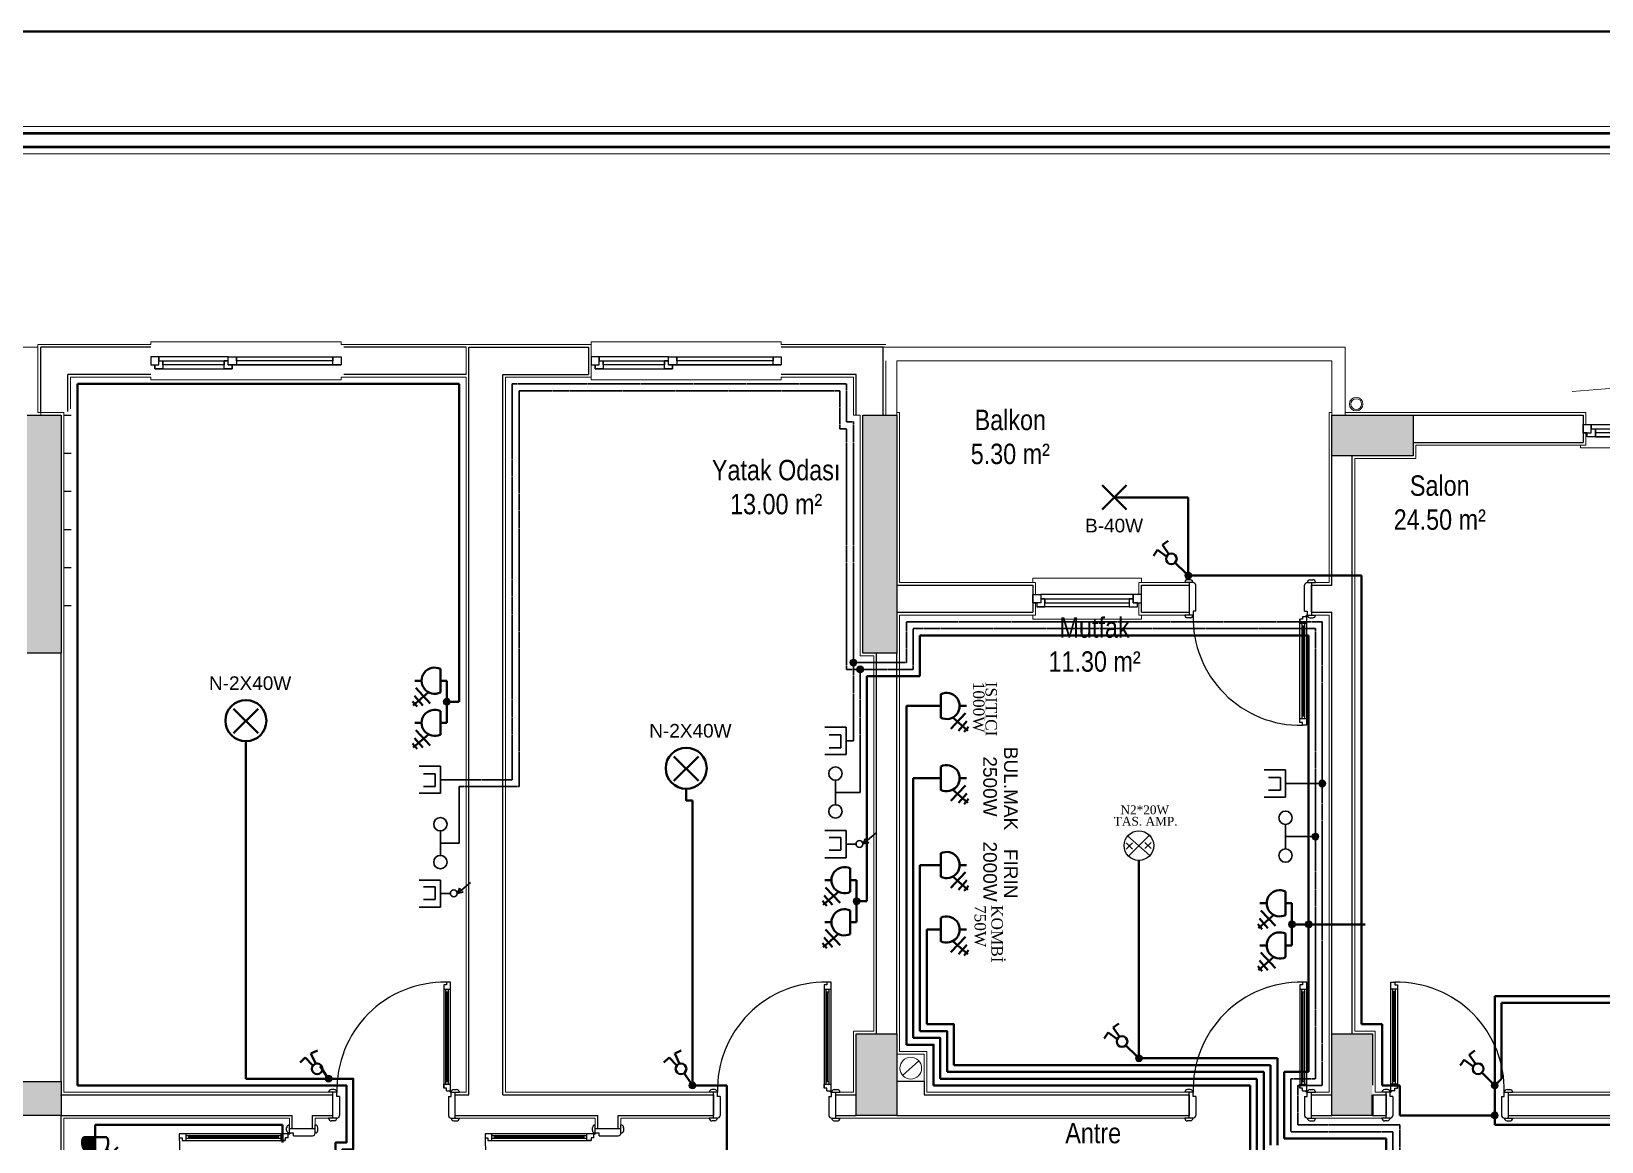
# Model space of a CAD drawing. Header units: metres. Extents: x 134072 to 172200, y 35728 to 38066.
# Drawn here: x 146317 to 147473, y 37250 to 38066 of the extents above; entities that cross this region are included whole.
import ezdxf
from ezdxf.enums import TextEntityAlignment as Align

# ---------------------------------------------------------------- set-up
doc = ezdxf.new("R2010")
doc.units = ezdxf.units.M
doc.linetypes.add('DASHED', pattern=[0.75, 0.5, -0.25])
for name, color, linetype in [('ANA', 10, 'Continuous'), ('den', 156, 'Continuous'), ('duvaR', 52, 'Continuous'), ('kapı', 129, 'Continuous'), ('Kolon', 175, 'Continuous'), ('pencere', 28, 'Continuous'), ('YAZI', 1, 'Continuous'), ('yazı', 7, 'Continuous')]:
    doc.layers.add(name, color=color, linetype=linetype)
for name, color, linetype, lineweight in [('baca', 161, 'Continuous', 20), ('Cizgi 20', 175, 'Continuous', 20), ('ELEKTRİK', 102, 'Continuous', 40), ('m_kuvvetliakım', 1, 'Continuous', 40), ('m_zayıfakım', 2, 'DASHED', 30), ('SEMBOL', 140, 'Continuous', 20), ('sıva', 145, 'Continuous', 5), ('Tarama 13', 221, 'Continuous', 13), ('Yagmur olugu', 201, 'Continuous', 15)]:
    doc.layers.add(name, color=color, linetype=linetype, lineweight=lineweight)
doc.styles.add('omr', font='ARIALN.TTF', dxfattribs={"height": 20})
doc.styles.add('ROMANTUR', font='arial.ttf', dxfattribs={"width": 0.7})
doc.styles.add('YAZI', font='times.ttf', dxfattribs={"height": 10.5})

# ---------------------------------------------------------------- blocks, each defined once
blk = doc.blocks.new('kapi')
at = {"layer": 'kapı'}
for p, q in [((42748.9, 28325.5), (42748.9, 28327.5)), ((42750.9, 28323.5), (42750.9, 28329.6)), ((42774.9, 28326.5), (42750.9, 28326.5)), ((42753.9, 28323.5), (42750.9, 28323.5)), ((42753.9, 28321.5), (42753.9, 28323.5)), ((42753.9, 28321.5), (42772.9, 28321.5)), ((42774.9, 28323.6), (42774.9, 28329.6)), ((42776.9, 28325.5), (42776.9, 28327.5)), ((42669.9, 28240), (42669.9, 28243)), ((42669.9, 28243), (42671.9, 28243)), ((42749.9, 28240), (42669.9, 28240)), ((42671.9, 28245), (42674.9, 28245)), ((42671.9, 28243), (42671.9, 28245)), ((42671.9, 28245), (42747.9, 28245)), ((42674.9, 28245), (42674.9, 28240)), ((42744.9, 28243.5), (42674.9, 28243.5)), ((42744.9, 28241.5), (42674.9, 28241.5)), ((42676.9, 28243.5), (42676.9, 28241.5)), ((42743, 28242.5), (42676.9, 28242.5)), ((42743, 28243.5), (42743, 28241.5)), ((42744.9, 28245), (42744.9, 28240)), ((42747.9, 28245), (42744.9, 28245)), ((42747.9, 28243), (42747.9, 28245)), ((42749.9, 28243), (42747.9, 28243)), ((42749.9, 28243), (42749.9, 28240)), ((42753.9, 28239.5), (42750.9, 28239.5)), ((42750.9, 28239.5), (42750.9, 28233.4)), ((42753.9, 28241.5), (42772.9, 28241.5)), ((42753.9, 28241.5), (42753.9, 28239.5)), ((42774.9, 28239.4), (42774.9, 28233.4)), ((42748.9, 28237.5), (42748.9, 28235.5)), ((42774.9, 28236.5), (42750.9, 28236.5)), ((42776.9, 28237.5), (42776.9, 28235.5))]:
    blk.add_line(p, q, dxfattribs=at)
blk.add_circle((42750.4, 28240), 0.5, dxfattribs=at)
for centre, radius, start, end in [((42748.9, 28244.5), 79, 88.5661, 181.1371), ((42751.1, 28327.5), 2.16, 94.4027, 179.1752), ((42750.9, 28325.5), 2, 180, 269.8869), ((42772.7, 28323.7), 2.19, 274.9061, 358.5815), ((42774.8, 28327.5), 2.16, 0.8274, 85.5947), ((42774.9, 28325.6), 2.01, 270.2023, 356.1969), ((42750.9, 28237.5), 2, 90.1131, 180), ((42772.7, 28239.3), 2.19, 1.4185, 85.0939), ((42774.9, 28237.4), 2.01, 3.8031, 89.7977), ((42751.1, 28235.5), 2.16, 180.8248, 265.5973), ((42774.8, 28235.5), 2.16, 274.4053, 359.1726)]:
    blk.add_arc(centre, radius, start, end, dxfattribs=at)
blk = doc.blocks.new('m-priz')
at = {"layer": 'm_kuvvetliakım'}
for p, q in [((0, 13.9), (0, 18.8)), ((16.7, 7.4), (5.3, 18.1)), ((8.5, 8.7), (18.2, 19.9)), ((18.2, 13), (11.2, 19.1)), ((19, 17.1), (15.3, 20.4)), ((8.7, 0), (-8.7, 0))]:
    blk.add_line(p, q, dxfattribs=at)
blk.add_arc((0, 4.2), 9.63, 333.9421, 206.0579, dxfattribs=at)
blk = doc.blocks.new('m-komutatör')
at = {"layer": 'm_kuvvetliakım', "color": 6}
for p, q in [((-24.8, 4), (-23.5, 12.1)), ((-12, 2), (-24.8, 4)), ((-12, -1.9), (-24.9, -4.1)), ((-24.9, -4.1), (-23.6, -12.2))]:
    blk.add_line(p, q, dxfattribs=at)
blk.add_circle((-6.2, 0), 6.17, dxfattribs=at)
blk = doc.blocks.new('m-anten')
at = {"layer": 'm_zayıfakım', "color": 30, "linetype": 'Continuous', "ltscale": 100}
for p, q in [((10, 0), (-10, 0)), ((-10, 0), (-10, -15.6)), ((10, -15.6), (10, 0)), ((-5, -3.7), (-5, -12.4)), ((4.4, -3.7), (-5, -3.7)), ((4.4, -12.4), (4.4, -3.7))]:
    blk.add_line(p, q, dxfattribs=at)
blk = doc.blocks.new('m-telefon')
at = {"layer": 'm_zayıfakım', "color": 2, "linetype": 'Continuous', "ltscale": 100}
blk.add_line((-9, 0), (9, 0), dxfattribs=at)
for centre in [(-13.9, 0), (13.9, 0)]:
    blk.add_circle(centre, 4.9, dxfattribs=at)
blk = doc.blocks.new('m-avize')
at = {"layer": 'm_kuvvetliakım', "color": 1}
for p, q in [((9, -9), (-9, 9)), ((-9, -9), (9, 9))]:
    blk.add_line(p, q, dxfattribs=at)
blk.add_circle((0, 0.3), 15.1, dxfattribs=at)
blk = doc.blocks.new('m-tv')
at = {"layer": 'm_zayıfakım', "color": 30, "linetype": 'Continuous', "ltscale": 100}
for p, q in [((-0.2, 12.7), (-8.3, 22.3)), ((-1, 16.7), (-4.1, 14.2)), ((-0.2, 12.7), (-4.1, 14.2)), ((-0.2, 12.7), (-1, 16.7)), ((10, 0), (-10, 0)), ((-10, 0), (-10, -15.6)), ((0, 0), (0, 7.4)), ((10, 0), (10, -15.6)), ((10, -15.6), (10, 0)), ((-5, -3.7), (-5, -12.4)), ((4.4, -3.7), (-5, -3.7)), ((4.4, -12.4), (4.4, -3.7))]:
    blk.add_line(p, q, dxfattribs=at)
blk.add_circle((-0.2, 9.9), 2.55, dxfattribs=at)
blk = doc.blocks.new('m-J1')
at = {"layer": 'm_kuvvetliakım'}
for p, q in [((-9, -9), (9, 9)), ((-9, 9), (9, -9))]:
    blk.add_line(p, q, dxfattribs=at)
blk = doc.blocks.new('m-epriz')
at = {"layer": 'm_kuvvetliakım'}
blk.add_hatch(color=256, dxfattribs=at).paths.add_polyline_path([(0, 13.9), (0, 0), (8.7, 0, 0.554639)])
for p, q in [((-19.7, 18), (-16.2, 21)), ((-8.5, 8.7), (-18.2, 19.9)), ((-18.2, 13), (-11.2, 19.1)), ((-16.7, 7.4), (-5.3, 18.1)), ((0, 13.9), (0, 18.8)), ((0, 0), (0, 13.9)), ((8.7, 0), (-8.7, 0))]:
    blk.add_line(p, q, dxfattribs=at)
blk.add_arc((0, 4.2), 9.63, 333.9421, 206.0579, dxfattribs=at)

msp = doc.modelspace()

# ---------------------------------------------------------------- hatches: boundary and pattern name
at = {"layer": 'SEMBOL'}
for points in [[(147170.9, 37666.1, -1), (147165.8, 37666.1, -1)], [(146924.6, 37602.1, -1), (146919.4, 37602.1, -1)], [(146929.6, 37597.1, -1), (146924.4, 37597.1, -1)], [(146625.3, 37573.3, -1), (146620.2, 37573.3, -1)], [(147269.6, 37513.2, -1), (147264.4, 37513.2, -1)], [(147264.6, 37474.1, -1), (147259.4, 37474.1, -1)], [(146927, 37426.6, -1), (146921.9, 37426.6, -1)], [(147247.2, 37409.6, -1), (147242.1, 37409.6, -1)], [(147259.7, 37409.6, -1), (147254.6, 37409.6, -1)], [(147134.6, 37311.1, -1), (147129.5, 37311.1, -1)], [(146533.4, 37296.7, -1), (146538.4, 37295.7, -1)], [(146801.1, 37291.5, -1), (146806.1, 37290.6, -1)], [(147396.6, 37291.1, -1), (147391.4, 37291.1, -1)], [(147396.6, 37269.1, -1), (147391.4, 37269.1, -1)]]:
    msp.add_hatch(color=1, dxfattribs=at).paths.add_polyline_path(points)
at = {"layer": 'Tarama 13'}
h = msp.add_hatch(dxfattribs=at)
h.set_pattern_fill('ANSI33,_O', color=256, scale=2)
h.set_pattern_definition([(45, (120195.359, 22063.553), (-8.980256, 8.980256), []), (45, (120204.339, 22063.553), (-8.980256, 8.980256), [6.35, -3.175])])
h.paths.add_polyline_path([(145539, 37659.1), (145509, 37659.1), (145509, 37599.1), (145539, 37599.1)])
h.paths.add_polyline_path([(145994, 37659.1), (145964, 37659.1), (145964, 37599.1), (145994, 37599.1)])
h.paths.add_polyline_path([(146339, 37784.1), (146314, 37784.1), (146314, 37609.1), (146339, 37609.1)])
h.paths.add_polyline_path([(146954, 37784.1), (146929, 37784.1), (146929, 37609.1), (146954, 37609.1)])
h.paths.add_polyline_path([(146954, 37329.1), (146924, 37329.1), (146924, 37269.1), (146954, 37269.1)])
h.paths.add_polyline_path([(146954, 37084.1), (146929, 37084.1), (146929, 37009.1), (146954, 37009.1)])
h.paths.add_polyline_path([(146339, 37084.1), (146314, 37084.1), (146314, 37009.1), (146339, 37009.1)])
h.paths.add_polyline_path([(146339, 37294.1), (146109, 37294.1), (146109, 37269.1), (146339, 37269.1)])
h.paths.add_polyline_path([(145994, 37084.1), (145819, 37084.1), (145819, 37059.1), (145994, 37059.1)])
h.paths.add_polyline_path([(145539, 37119.1), (145509, 37119.1), (145509, 37059.1), (145539, 37059.1)])
h.paths.add_polyline_path([(146339, 36859.1), (146314, 36859.1), (146314, 36784.1), (146339, 36784.1)])
h.paths.add_polyline_path([(146339, 36599.1), (146309, 36599.1), (146309, 36539.1), (146339, 36539.1)])
h.paths.add_polyline_path([(146339, 36259.1), (146314, 36259.1), (146314, 36084.1), (146339, 36084.1)])
h.paths.add_polyline_path([(145869, 36214.1), (145809, 36214.1), (145809, 36184.1), (145869, 36184.1)])
h.paths.add_polyline_path([(145539, 36244.1), (145509, 36244.1), (145509, 36184.1), (145539, 36184.1)])
h.paths.add_polyline_path([(145539, 36634.1), (145509, 36634.1), (145509, 36574.1), (145539, 36574.1)])
h.paths.add_polyline_path([(145869, 36599.1), (145809, 36599.1), (145809, 36569.1), (145869, 36569.1)])
h.paths.add_polyline_path([(146954, 36599.1), (146924, 36599.1), (146924, 36539.1), (146954, 36539.1)])
h.paths.add_polyline_path([(146954, 36259.1), (146929, 36259.1), (146929, 36084.1), (146954, 36084.1)])
h.paths.add_polyline_path([(147334, 36114.1), (147274, 36114.1), (147274, 36084.1), (147334, 36084.1)])
h.paths.add_polyline_path([(147304, 36599.1), (147274, 36599.1), (147274, 36539.1), (147304, 36539.1)])
h.paths.add_polyline_path([(147434, 36809.1), (147259, 36809.1), (147259, 36784.1), (147434, 36784.1)])
h.paths.add_polyline_path([(146954, 36859.1), (146929, 36859.1), (146929, 36784.1), (146954, 36784.1)])
h.paths.add_polyline_path([(147824, 36114.1), (147764, 36114.1), (147764, 36084.1), (147824, 36084.1)])
h.paths.add_polyline_path([(147924, 36599.1), (147799, 36599.1), (147799, 36574.1), (147924, 36574.1)])
h.paths.add_polyline_path([(147924, 36964.1), (147894, 36964.1), (147894, 36904.1), (147924, 36904.1)])
h.paths.add_polyline_path([(147924, 37294.1), (147799, 37294.1), (147799, 37269.1), (147924, 37269.1)])
h.paths.add_polyline_path([(147304, 37329.1), (147274, 37329.1), (147274, 37269.1), (147304, 37269.1)])
h.paths.add_polyline_path([(147434, 37084.1), (147259, 37084.1), (147259, 37059.1), (147434, 37059.1)])
h.paths.add_polyline_path([(147824, 37784.1), (147764, 37784.1), (147764, 37754.1), (147824, 37754.1)])
h.paths.add_polyline_path([(147334, 37784.1), (147274, 37784.1), (147274, 37754.1), (147334, 37754.1)])

# ---------------------------------------------------------------- linework, layer by layer
at = {"lineweight": 20}
for p, q in [((137518.3, 37996.4, 127785.9), (153740.3, 37996.4, 127785.9)), ((145352.6, 37976.4, 127785.9), (148124.4, 37976.4, 127785.9))]:
    msp.add_line(p, q, dxfattribs=at)
at = {"lineweight": 50}
for p, q in [((137523.3, 37991.4, 127785.9), (153732.7, 37991.4, 127785.9)), ((145347.6, 37981.4, 127785.9), (148130.2, 37981.4, 127785.9))]:
    msp.add_line(p, q, dxfattribs=at)
at = {"layer": 'ANA'}
for p, q in [((147136.5, 37469.9), (147141.1, 37465.3)), ((147141.1, 37469.9), (147136.5, 37465.3)), ((147127.4, 37469.6), (147122.8, 37465)), ((147122.8, 37469.6), (147127.4, 37465))]:
    msp.add_line(p, q, dxfattribs=at)
msp.add_circle((147132.1, 37467.5), 10.9, dxfattribs=at)
at = {"layer": 'baca', "linetype": 'ByBlock'}
for p, q in [((146954, 37314.1), (146974, 37314.1)), ((146974, 37314.1), (146974, 37294.1))]:
    msp.add_line(p, q, dxfattribs=at)
at = {"layer": 'baca'}
msp.add_line((146970.1, 37309.2), (146958.2, 37298.4), dxfattribs=at)
msp.add_circle((146964.2, 37303.8), 8, dxfattribs=at)
at = {"layer": 'Cizgi 20'}
for points in [[(145509, 37659.1), (145509, 37784.1), (145984, 37784.1), (145984, 37834.1), (146322, 37834.1)], [(146324, 37834.1), (146324, 37784.1)], [(146944, 37784.1), (146944, 37834.1), (147284, 37834.1), (147284, 37784.1)], [(146954, 37784.1), (146954, 37824.1), (147274, 37824.1), (147274, 37784.1)]]:
    msp.add_lwpolyline(points, dxfattribs=at)
at = {"layer": 'den'}
for p, q in [((146341, 37784.1), (146346.5, 37784.1)), ((146341, 37756.1), (146346.5, 37756.1)), ((146341, 37728.1), (146346.5, 37728.1)), ((146341, 37700.1), (146346.5, 37700.1)), ((146341, 37672.1), (146346.5, 37672.1)), ((146341, 37644.1), (146346.5, 37644.1))]:
    msp.add_line(p, q, dxfattribs=at)
at = {"layer": 'den', "lineweight": 5}
for points in [[(146405, 37836.1), (146405, 37838.1), (146545, 37838.1), (146545, 37836.1)], [(146729, 37836.1), (146729, 37838.1), (146869, 37838.1), (146869, 37836.1)], [(146405, 37812.1), (146405, 37810.1), (146545, 37810.1), (146545, 37812.1)], [(146729, 37812.1), (146729, 37810.1), (146869, 37810.1), (146869, 37812.1)], [(147641, 37762.1), (147641, 37760.1), (147457, 37760.1), (147457, 37762.1)], [(147054, 37661.1), (147054, 37664.1), (147134, 37664.1), (147134, 37661.1)], [(147134, 37637.1), (147134, 37634.1), (147054, 37634.1), (147054, 37637.1)]]:
    msp.add_lwpolyline(points, dxfattribs=at)
msp.add_arc((147549, 36727.3), 1078.7, 84.7877, 95.2123, dxfattribs=at)
at = {"layer": 'duvaR'}
for p, q in [((146324, 37786.7), (146324, 37834.1)), ((146405, 37834.1), (146324, 37834.1)), ((146637, 37834.1), (146547, 37834.1)), ((146639, 37834.1), (146727, 37834.1)), ((146639, 37509.1), (146639, 37834.1)), ((146727, 37834.1), (146727, 37814.1)), ((146944, 37834.1), (146869, 37834.1)), ((146944, 37784.1), (146944, 37834.1)), ((146344, 37786.7), (146344, 37814.1)), ((146637, 37814.1), (146547, 37814.1)), ((146664, 37284.1), (146664, 37814.1)), ((146664, 37814.1), (146727, 37814.1)), ((146924, 37814.1), (146869, 37814.1)), ((146924, 37784.1), (146924, 37814.1)), ((147334, 37784.1), (147459, 37784.1)), ((147459, 37784.1), (147459, 37764.1)), ((147334, 37764.1), (147459, 37764.1)), ((147274, 37659.1), (147274, 37754.1)), ((147289, 37329.1), (147289, 37754.1)), ((146954, 37659.1), (147054, 37659.1)), ((147054, 37659.1), (147054, 37639.1)), ((147134, 37659.1), (147169, 37659.1)), ((147134, 37639.1), (147134, 37659.1)), ((147169, 37659.1), (147169, 37639.1)), ((147259, 37659.1), (147274, 37659.1)), ((147259, 37639.1), (147259, 37659.1)), ((146954, 37639.1), (147054, 37639.1)), ((147134, 37639.1), (147169, 37639.1)), ((147259, 37639.1), (147274, 37639.1)), ((147274, 37329.1), (147274, 37639.1)), ((146339, 37509.1), (146339, 37609.1)), ((146939, 37329.1), (146939, 37609.1)), ((146954, 37329.1), (146954, 37609.1)), ((146339, 37294.1), (146339, 37509.1)), ((146639, 37284.1), (146639, 37509.1)), ((146974, 37294.1), (146954, 37294.1)), ((146974, 37294.1), (146974, 37284.1)), ((146338.6, 37284.1), (146339, 37284.1)), ((146339, 37284.1), (146499, 37284.1)), ((146499, 37284.1), (146538.6, 37284.1)), ((146629, 37284.1), (146639, 37284.1)), ((146664, 37284.1), (146749, 37284.1)), ((146749, 37284.1), (146819, 37284.1)), ((146819, 37284.1), (146819, 37269.1)), ((146909, 37284.1), (146924, 37284.1)), ((146909, 37269.1), (146909, 37284.1)), ((146974, 37284.1), (147169, 37284.1)), ((147169, 37284.1), (147169, 37269.1)), ((147259, 37284.1), (147274, 37284.1)), ((147259, 37269.1), (147259, 37284.1)), ((147304, 37284.1), (147314, 37284.1)), ((147314, 37284.1), (147314, 37269.1)), ((147404, 37284.1), (147544, 37284.1)), ((147404, 37269.1), (147404, 37284.1)), ((146338.6, 37269.1), (146339, 37269.1)), ((146339, 37084.1), (146339, 37269.1)), ((146339, 37269.1), (146509, 37269.1)), ((146509, 37259.1), (146509, 37269.1)), ((146524, 37269.1), (146539, 37269.1)), ((146524, 37259.1), (146524, 37269.1)), ((146524, 37269.1), (146539, 37269.1)), ((146629, 37269.1), (146639, 37269.1)), ((146639, 37269.1), (146734, 37269.1)), ((146734, 37259.1), (146734, 37269.1)), ((146749, 37259.1), (146749, 37269.1)), ((146749, 37269.1), (146819, 37269.1)), ((146909, 37269.1), (146924, 37269.1)), ((146954, 37269.1), (147169, 37269.1)), ((147259, 37269.1), (147274, 37269.1)), ((147304, 37269.1), (147314, 37269.1)), ((147404, 37269.1), (147544, 37269.1)), ((146524, 37259.1), (146509, 37259.1)), ((146749, 37259.1), (146734, 37259.1))]:
    msp.add_line(p, q, dxfattribs=at)
for points in [[(146405, 37814.1), (146344, 37814.1)], [(146499, 37284.1), (146539, 37284.1)]]:
    msp.add_lwpolyline(points, dxfattribs=at)
at = {"layer": 'ELEKTRİK'}
msp.add_line((135359.3, 38066.3, 127785.9), (172199.8, 38066.3, 127785.9), dxfattribs=at)
at = {"layer": 'kapı'}
for p, q in [((146625.6, 37367), (146622.6, 37367)), ((146622.6, 37367), (146622.6, 37365)), ((146625.6, 37287.1), (146625.6, 37367)), ((146905.6, 37367), (146902.6, 37367)), ((146902.6, 37367), (146902.6, 37365)), ((146905.6, 37287.1), (146905.6, 37367)), ((147255.6, 37367), (147252.6, 37367)), ((147252.6, 37367), (147252.6, 37365)), ((147255.6, 37287.1), (147255.6, 37367)), ((147317.4, 37367), (147320.4, 37367)), ((147317.4, 37287.1), (147317.4, 37367)), ((147320.4, 37367), (147320.4, 37365)), ((146620.6, 37365), (146620.6, 37362)), ((146622.6, 37365), (146620.6, 37365)), ((146620.6, 37365), (146620.6, 37289.1)), ((146620.6, 37362), (146625.6, 37362)), ((146622.1, 37292.1), (146622.1, 37362)), ((146622.1, 37360), (146624.1, 37360)), ((146623.1, 37294), (146623.1, 37360)), ((146624.1, 37292.1), (146624.1, 37362)), ((146900.6, 37365), (146900.6, 37362)), ((146902.6, 37365), (146900.6, 37365)), ((146900.6, 37365), (146900.6, 37289.1)), ((146900.6, 37362), (146905.6, 37362)), ((146902.1, 37292.1), (146902.1, 37362)), ((146902.1, 37360), (146904.1, 37360)), ((146903.1, 37294), (146903.1, 37360)), ((146904.1, 37292.1), (146904.1, 37362)), ((147250.6, 37365), (147250.6, 37362)), ((147252.6, 37365), (147250.6, 37365)), ((147250.6, 37365), (147250.6, 37289.1)), ((147250.6, 37362), (147255.6, 37362)), ((147252.1, 37292.1), (147252.1, 37362)), ((147252.1, 37360), (147254.1, 37360)), ((147253.1, 37294), (147253.1, 37360)), ((147254.1, 37292.1), (147254.1, 37362)), ((147322.4, 37362), (147317.4, 37362)), ((147318.9, 37292.1), (147318.9, 37362)), ((147320.9, 37360), (147318.9, 37360)), ((147319.9, 37294), (147319.9, 37360)), ((147320.4, 37365), (147322.4, 37365)), ((147320.9, 37292.1), (147320.9, 37362)), ((147322.4, 37365), (147322.4, 37362)), ((147322.4, 37365), (147322.4, 37289.1)), ((146542, 37286.1), (146535.9, 37286.1)), ((146540, 37288.1), (146538, 37288.1)), ((146539, 37267.1), (146539, 37286.1)), ((146542, 37283.1), (146542, 37286.1)), ((146620.6, 37292.1), (146625.6, 37292.1)), ((146620.6, 37289.1), (146620.6, 37292.1)), ((146622.6, 37289.1), (146620.6, 37289.1)), ((146622.1, 37294), (146624.1, 37294)), ((146622.6, 37287.1), (146622.6, 37289.1)), ((146622.6, 37287.1), (146625.6, 37287.1)), ((146626, 37283.1), (146626, 37286.1)), ((146626, 37286.1), (146632.1, 37286.1)), ((146628, 37288.1), (146630, 37288.1)), ((146629, 37267.1), (146629, 37286.1)), ((146822, 37286.1), (146815.9, 37286.1)), ((146820, 37288.1), (146818, 37288.1)), ((146819, 37267.1), (146819, 37286.1)), ((146822, 37283.1), (146822, 37286.1)), ((146900.6, 37292.1), (146905.6, 37292.1)), ((146900.6, 37289.1), (146900.6, 37292.1)), ((146902.6, 37289.1), (146900.6, 37289.1)), ((146902.1, 37294), (146904.1, 37294)), ((146902.6, 37287.1), (146902.6, 37289.1)), ((146902.6, 37287.1), (146905.6, 37287.1)), ((146906, 37283.1), (146906, 37286.1)), ((146906, 37286.1), (146912.1, 37286.1)), ((146908, 37288.1), (146910, 37288.1)), ((146909, 37267.1), (146909, 37286.1)), ((147172, 37286.1), (147165.9, 37286.1)), ((147170, 37288.1), (147168, 37288.1)), ((147169, 37267.1), (147169, 37286.1)), ((147172, 37283.1), (147172, 37286.1)), ((147250.6, 37292.1), (147255.6, 37292.1)), ((147250.6, 37289.1), (147250.6, 37292.1)), ((147252.6, 37289.1), (147250.6, 37289.1)), ((147252.1, 37294), (147254.1, 37294)), ((147252.6, 37287.1), (147252.6, 37289.1)), ((147252.6, 37287.1), (147255.6, 37287.1)), ((147256, 37283.1), (147256, 37286.1)), ((147256, 37286.1), (147262.1, 37286.1)), ((147258, 37288.1), (147260, 37288.1)), ((147259, 37267.1), (147259, 37286.1)), ((147317, 37286.1), (147310.9, 37286.1)), ((147315, 37288.1), (147313, 37288.1)), ((147314, 37267.1), (147314, 37286.1)), ((147317, 37283.1), (147317, 37286.1)), ((147322.4, 37292.1), (147317.4, 37292.1)), ((147320.4, 37287.1), (147317.4, 37287.1)), ((147320.9, 37294), (147318.9, 37294)), ((147320.4, 37289.1), (147322.4, 37289.1)), ((147320.4, 37287.1), (147320.4, 37289.1)), ((147322.4, 37289.1), (147322.4, 37292.1)), ((147401, 37283.1), (147401, 37286.1)), ((147401, 37286.1), (147407.1, 37286.1)), ((147403, 37288.1), (147405, 37288.1)), ((147404, 37267.1), (147404, 37286.1)), ((146544, 37283.1), (146542, 37283.1)), ((146544, 37283.1), (146544, 37269.1)), ((146624, 37283.1), (146624, 37269.1)), ((146624, 37283.1), (146626, 37283.1)), ((146824, 37283.1), (146822, 37283.1)), ((146824, 37283.1), (146824, 37269.1)), ((146904, 37283.1), (146904, 37269.1)), ((146904, 37283.1), (146906, 37283.1)), ((147174, 37283.1), (147172, 37283.1)), ((147174, 37283.1), (147174, 37269.1)), ((147254, 37283.1), (147254, 37269.1)), ((147254, 37283.1), (147256, 37283.1)), ((147319, 37283.1), (147317, 37283.1)), ((147319, 37283.1), (147319, 37269.1)), ((147399, 37283.1), (147399, 37269.1)), ((147399, 37283.1), (147401, 37283.1)), ((146507, 37256.1), (146507, 37262.2)), ((146526, 37256.2), (146526, 37262.2)), ((146541.9, 37267.1), (146535.9, 37267.1)), ((146540, 37265.1), (146538, 37265.1)), ((146626.1, 37267.1), (146632.1, 37267.1)), ((146628, 37265.1), (146630, 37265.1)), ((146732, 37256.1), (146732, 37262.2)), ((146751, 37256.2), (146751, 37262.2)), ((146821.9, 37267.1), (146815.9, 37267.1)), ((146820, 37265.1), (146818, 37265.1)), ((146906.1, 37267.1), (146912.1, 37267.1)), ((146908, 37265.1), (146910, 37265.1)), ((147171.9, 37267.1), (147165.9, 37267.1)), ((147170, 37265.1), (147168, 37265.1)), ((147256.1, 37267.1), (147262.1, 37267.1)), ((147258, 37265.1), (147260, 37265.1)), ((147316.9, 37267.1), (147310.9, 37267.1)), ((147315, 37265.1), (147313, 37265.1)), ((147401.1, 37267.1), (147407.1, 37267.1)), ((147403, 37265.1), (147405, 37265.1)), ((146426, 37255.6), (146426, 37252.6)), ((146506, 37255.6), (146426, 37255.6)), ((146426, 37252.6), (146428, 37252.6)), ((146428, 37252.6), (146428, 37250.6)), ((146428, 37250.6), (146431, 37250.6)), ((146428, 37250.6), (146504, 37250.6)), ((146431, 37250.6), (146431, 37255.6)), ((146501, 37254.1), (146431, 37254.1)), ((146501, 37252.1), (146431, 37252.1)), ((146433, 37252.1), (146433, 37254.1)), ((146499, 37253.1), (146433, 37253.1)), ((146499, 37252.1), (146499, 37254.1)), ((146501, 37250.6), (146501, 37255.6)), ((146504, 37250.6), (146501, 37250.6)), ((146504, 37252.6), (146504, 37250.6)), ((146506, 37252.6), (146504, 37252.6)), ((146505, 37258.1), (146505, 37260.1)), ((146506, 37252.6), (146506, 37255.6)), ((146526, 37259.1), (146507, 37259.1)), ((146510, 37256.1), (146507, 37256.1)), ((146510, 37254.1), (146510, 37256.1)), ((146510, 37254.1), (146524, 37254.1)), ((146528, 37258.1), (146528, 37260.1)), ((146651, 37255.6), (146651, 37252.6)), ((146731, 37255.6), (146651, 37255.6)), ((146651, 37252.6), (146653, 37252.6)), ((146653, 37252.6), (146653, 37250.6)), ((146653, 37250.6), (146656, 37250.6)), ((146653, 37250.6), (146729, 37250.6)), ((146656, 37250.6), (146656, 37255.6)), ((146726, 37254.1), (146656, 37254.1)), ((146726, 37252.1), (146656, 37252.1)), ((146658, 37252.1), (146658, 37254.1)), ((146724, 37253.1), (146658, 37253.1)), ((146724, 37252.1), (146724, 37254.1)), ((146726, 37250.6), (146726, 37255.6)), ((146729, 37250.6), (146726, 37250.6)), ((146729, 37252.6), (146729, 37250.6)), ((146731, 37252.6), (146729, 37252.6)), ((146730, 37258.1), (146730, 37260.1)), ((146731, 37252.6), (146731, 37255.6)), ((146751, 37259.1), (146732, 37259.1)), ((146735, 37256.1), (146732, 37256.1)), ((146735, 37254.1), (146735, 37256.1)), ((146735, 37254.1), (146749, 37254.1)), ((146753, 37258.1), (146753, 37260.1))]:
    msp.add_line(p, q, dxfattribs=at)
for centre in [(146625.6, 37286.6), (146905.6, 37286.6), (147255.6, 37286.6), (147317.4, 37286.6), (146506.5, 37255.6), (146731.5, 37255.6)]:
    msp.add_circle(centre, 0.5, dxfattribs=at)
for centre, radius, start, end in [((146621, 37288), 79, 88.8629, 181.4339), ((146901, 37288), 79, 88.8629, 181.4339), ((147251, 37288), 79, 88.8629, 181.4339), ((147322, 37288), 79, 358.5661, 91.1371), ((146538, 37285.9), 2.16, 90.8248, 175.5973), ((146540, 37286.1), 2, 0.1131, 90), ((146628, 37286.1), 2, 90, 179.8869), ((146630, 37285.9), 2.16, 4.4027, 89.1752), ((146818, 37285.9), 2.16, 90.8248, 175.5973), ((146820, 37286.1), 2, 0.1131, 90), ((146908, 37286.1), 2, 90, 179.8869), ((146910, 37285.9), 2.16, 4.4027, 89.1752), ((147168, 37285.9), 2.16, 90.8248, 175.5973), ((147170, 37286.1), 2, 0.1131, 90), ((147258, 37286.1), 2, 90, 179.8869), ((147260, 37285.9), 2.16, 4.4027, 89.1752), ((147313, 37285.9), 2.16, 90.8248, 175.5973), ((147315, 37286.1), 2, 0.1131, 90), ((147403, 37286.1), 2, 90, 179.8869), ((147405, 37285.9), 2.16, 4.4027, 89.1752), ((146507.2, 37260), 2.16, 94.4027, 179.1752), ((146525.8, 37260), 2.16, 0.8274, 85.5947), ((146538, 37267.2), 2.16, 184.4053, 269.1726), ((146539.9, 37267.1), 2.01, 273.8031, 359.7977), ((146541.8, 37269.2), 2.19, 271.4185, 355.0939), ((146626.2, 37269.2), 2.19, 184.9061, 268.5815), ((146628.1, 37267.1), 2.01, 180.2023, 266.1969), ((146630, 37267.2), 2.16, 270.8274, 355.5947), ((146732.2, 37260), 2.16, 94.4027, 179.1752), ((146750.8, 37260), 2.16, 0.8274, 85.5947), ((146818, 37267.2), 2.16, 184.4053, 269.1726), ((146819.9, 37267.1), 2.01, 273.8031, 359.7977), ((146821.8, 37269.2), 2.19, 271.4185, 355.0939), ((146906.2, 37269.2), 2.19, 184.9061, 268.5815), ((146908.1, 37267.1), 2.01, 180.2023, 266.1969), ((146910, 37267.2), 2.16, 270.8274, 355.5947), ((147168, 37267.2), 2.16, 184.4053, 269.1726), ((147169.9, 37267.1), 2.01, 273.8031, 359.7977), ((147171.8, 37269.2), 2.19, 271.4185, 355.0939), ((147256.2, 37269.2), 2.19, 184.9061, 268.5815), ((147258.1, 37267.1), 2.01, 180.2023, 266.1969), ((147260, 37267.2), 2.16, 270.8274, 355.5947), ((147313, 37267.2), 2.16, 184.4053, 269.1726), ((147314.9, 37267.1), 2.01, 273.8031, 359.7977), ((147316.8, 37269.2), 2.19, 271.4185, 355.0939), ((147401.2, 37269.2), 2.19, 184.9061, 268.5815), ((147403.1, 37267.1), 2.01, 180.2023, 266.1969), ((147405, 37267.2), 2.16, 270.8274, 355.5947), ((146505, 37251), 79, 178.8629, 271.4339), ((146507, 37258.1), 2, 180, 269.8869), ((146523.8, 37256.2), 2.19, 274.9061, 358.5815), ((146526, 37258.2), 2.01, 270.2023, 356.1969), ((146730, 37251), 79, 178.8629, 271.4339), ((146732, 37258.1), 2, 180, 269.8869), ((146748.8, 37256.2), 2.19, 274.9061, 358.5815), ((146751, 37258.2), 2.01, 270.2023, 356.1969)]:
    msp.add_arc(centre, radius, start, end, dxfattribs=at)
at = {"layer": 'Kolon'}
for p, q in [((146314, 37784.1), (146339, 37784.1)), ((146339, 37784.1), (146339, 37609.1)), ((146929, 37609.1), (146929, 37784.1)), ((146929, 37784.1), (146954, 37784.1)), ((146954, 37784.1), (146954, 37609.1)), ((147274, 37754.1), (147274, 37784.1)), ((147274, 37784.1), (147334, 37784.1)), ((147334, 37784.1), (147334, 37754.1)), ((147334, 37754.1), (147274, 37754.1)), ((146339, 37609.1), (146314, 37609.1)), ((146954, 37609.1), (146929, 37609.1)), ((146924, 37269.1), (146924, 37329.1)), ((146924, 37329.1), (146954, 37329.1)), ((146954, 37329.1), (146954, 37269.1)), ((147274, 37329.1), (147304, 37329.1)), ((147274, 37269.1), (147274, 37329.1)), ((147304, 37329.1), (147304, 37291.3)), ((146109, 37294.1), (146339, 37294.1)), ((146339, 37294.1), (146339, 37269.1)), ((147304, 37284.1), (147304, 37269.1)), ((146339, 37269.1), (146109, 37269.1)), ((146954, 37269.1), (146924, 37269.1)), ((147304, 37269.1), (147274, 37269.1))]:
    msp.add_line(p, q, dxfattribs=at)
at = {"layer": 'm_kuvvetliakım'}
for p, q in [((146351, 37807.1), (146351, 37291.1)), ((146632, 37573.3), (146632, 37807.1)), ((146971, 37592.1), (146971, 37622.1)), ((147257, 37301.1), (147257, 37622.1)), ((146622.8, 37588.8), (146618.1, 37588.8)), ((146622.8, 37588.8), (146622.8, 37557.8)), ((146932, 37426.6), (146932, 37592.1)), ((146971, 37592.1), (146932, 37592.1)), ((146986.4, 37570.2), (146961, 37570.2)), ((146622.8, 37557.8), (146618.1, 37557.8)), ((146986.4, 37517.1), (146966, 37517.1)), ((146986.4, 37453.2), (146971, 37453.2)), ((146924.4, 37442.1), (146919.7, 37442.1)), ((146924.4, 37442.1), (146924.4, 37411.1)), ((147244.7, 37425.1), (147240, 37425.1)), ((147244.7, 37425.1), (147244.7, 37394.1)), ((146924.4, 37411.1), (146919.7, 37411.1)), ((146986.4, 37405.8), (146976, 37405.8)), ((147257.1, 37409.6), (147244.7, 37409.6)), ((147257.1, 37409.6), (147279.1, 37409.6)), ((147264.1, 37409.6), (147279.1, 37409.6)), ((147279.1, 37409.6), (147298.6, 37409.6)), ((147244.7, 37394.1), (147240, 37394.1)), ((147224, 37301.1), (147224, 37242.1)), ((147229, 37247.1), (147229, 37306.1)), ((147239, 37301.1), (147257, 37301.1)), ((147239, 37252.1), (147239, 37301.1)), ((147214, 37291.1), (147214, 37232.1)), ((147219, 37296.1), (147219, 37237.1)), ((147304, 37284.1), (147304, 37269.1)), ((146364.1, 37262.1), (146502, 37262.1)), ((146502, 37262.1), (146502, 37249.1)), ((147314, 37252.1), (147239, 37252.1)), ((147314, 37116.1), (147314, 37252.1))]:
    msp.add_line(p, q, dxfattribs=at)
at = {"layer": 'm_kuvvetliakım', "color": 6}
for p, q in [((147158.8, 37675.6), (147166.6, 37667.9)), ((147122.5, 37320.6), (147130.3, 37312.9)), ((146529.7, 37305.2), (146534.4, 37298.3)), ((146797.4, 37300.1), (146802.1, 37293.2)), ((147384.5, 37300.6), (147392.2, 37292.9))]:
    msp.add_line(p, q, dxfattribs=at)
at = {"layer": 'm_kuvvetliakım', "color": 5}
for p, q in [((147168.4, 37666.1), (147296, 37666.1)), ((147296, 37666.1), (147296, 37336.1)), ((146803.6, 37500.8), (146803.6, 37293.6)), ((147124.9, 37467.4), (147125.2, 37467.4)), ((147132.1, 37456.6), (147132.1, 37311.1)), ((147394, 37293.6), (147394, 37356.9)), ((147394, 37356.9), (147507.2, 37356.9)), ((147399, 37296.1), (147399, 37351.9)), ((147399, 37351.9), (147566.7, 37351.9)), ((147296, 37336.1), (147311, 37336.1)), ((147311, 37336.1), (147311, 37291.1)), ((147234, 37252.1), (147234, 37311.1)), ((146803.6, 37298.6), (146803.6, 37293.6)), ((146803.6, 37291.1), (146829, 37291.1)), ((146829, 37291.1), (146829, 37186.1)), ((147311, 37291.1), (147324, 37291.1)), ((147324, 37291.1), (147324, 37269.1)), ((147394, 37288.5), (147394, 37262.1)), ((147395.8, 37292.9), (147399, 37296.1)), ((147234, 37252.1), (147234, 37247.1))]:
    msp.add_line(p, q, dxfattribs=at)
at = {"layer": 'm_kuvvetliakım'}
for points in [[(146632, 37807.1), (146351, 37807.1)], [(147257, 37622.1), (146971, 37622.1)], [(146632, 37573.3), (146622.8, 37573.3)], [(146961, 37570.2), (146961, 37329.1), (146961, 37321.1)], [(146966, 37517.1), (146966, 37329.1), (146966, 37326.1)], [(146971, 37453.2), (146971, 37331.1)], [(146927, 37426.6), (146932, 37426.6)], [(146976, 37405.8), (146976, 37336.1)], [(146976, 37336.1), (146996, 37336.1), (146996, 37306.1)], [(146961, 37321.1), (146981, 37321.1), (146981, 37291.1)], [(146966, 37326.1), (146986, 37326.1), (146986, 37296.1)], [(146971, 37331.1), (146991, 37331.1), (146991, 37301.1)], [(146991, 37301.1), (147224, 37301.1)], [(146996, 37306.1), (147229, 37306.1)], [(146351, 37291.1), (146535.9, 37291.1), (146549, 37291.1), (146549, 37269.1), (146549, 37249.1), (146541, 37249.1), (146541, 37181.1), (146718, 37181.1), (146718, 37189.1), (146766, 37189.1), (146766, 37181.1), (146829, 37181.1), (146922, 37181.1), (146976, 37181.1), (146976, 37106.1), (147024, 37106.1), (147024, 37126.1), (147059.7, 37126.1), (147059.7, 37135), (147094.7, 37135), (147094.7, 37120)], [(146981, 37291.1), (147214, 37291.1)], [(146986, 37296.1), (147219, 37296.1)], [(146364.1, 37253.1), (146364.1, 37262.1)]]:
    msp.add_lwpolyline(points, dxfattribs=at)
at = {"layer": 'm_kuvvetliakım', "color": 5}
for points in [[(147168.4, 37723.6), (147114, 37723.6)], [(147168.4, 37668.6), (147168.4, 37723.6)], [(146475, 37544.3), (146475, 37296.1)], [(146803.6, 37500.8), (146799, 37500.8), (146799, 37509.3)], [(147132.1, 37311.1), (147234, 37311.1)], [(146475, 37296.1), (146535.9, 37296.1), (146554, 37296.1), (146554, 37269.1), (146554, 37244.1), (146546, 37244.1), (146546, 37186.1), (146713, 37186.1), (146713, 37194.1), (146771, 37194.1), (146771, 37186.1), (146829, 37186.1), (146922, 37186.1), (146981, 37186.1), (146981, 37111.1), (147019, 37111.1), (147019, 37131.1), (147054.7, 37131.1), (147054.7, 37140), (147099.7, 37140), (147099.7, 37120)], [(147324, 37269.1), (147391.4, 37269.1)], [(147537, 37166.6), (147537, 37262.1), (147394, 37262.1)]]:
    msp.add_lwpolyline(points, dxfattribs=at)
at = {"layer": 'm_zayıfakım', "color": 30}
for p, q in [((146671, 37807.1), (146671, 37534.1)), ((146671, 37807.1), (146917, 37807.1)), ((146922, 37604.6), (146922, 37779.1)), ((146961, 37602.1), (146961, 37632.1)), ((147267, 37632.1), (147257, 37632.1)), ((147267, 37291.1), (147267, 37632.1)), ((146922, 37544.5), (146922, 37602.1)), ((146961, 37602.1), (146922, 37602.1)), ((146916.6, 37544.5), (146922, 37544.5)), ((147249, 37291.1), (147249, 37262.1)), ((147249, 37291.1), (147267, 37291.1)), ((147324, 37262.1), (147324, 37101.1))]:
    msp.add_line(p, q, dxfattribs=at)
at = {"layer": 'm_zayıfakım'}
for p, q in [((146676, 37802.1), (146676, 37534.1)), ((146676, 37802.1), (146912, 37802.1)), ((146917, 37597.1), (146917, 37774.1)), ((146966, 37597.1), (146966, 37627.1)), ((147262, 37296.1), (147262, 37627.1)), ((146927, 37506.6), (146927, 37597.1)), ((146966, 37597.1), (146927, 37597.1)), ((146908.8, 37506.6), (146927, 37506.6)), ((147244, 37296.1), (147244, 37257.1)), ((147244, 37296.1), (147262, 37296.1)), ((147319, 37257.1), (147319, 37096.1))]:
    msp.add_line(p, q, dxfattribs=at)
at = {"layer": 'm_zayıfakım', "color": 30}
for points in [[(146922, 37779.1), (146917, 37779.1), (146917, 37807.1)], [(147257, 37632.1), (146961, 37632.1)], [(146671, 37534.1), (146671, 37516), (146618.1, 37516)], [(147240, 37513.2), (147267, 37513.2)], [(147324, 37262.1), (147304, 37262.1), (147274, 37262.1), (147249, 37262.1)]]:
    msp.add_lwpolyline(points, dxfattribs=at)
at = {"layer": 'm_zayıfakım'}
for points in [[(146912, 37774.1), (146912, 37802.1)], [(146917, 37774.1), (146912, 37774.1)], [(147262, 37627.1), (146966, 37627.1)], [(146917, 37597.1), (146924.4, 37597.1)], [(146676, 37534.1), (146676, 37511), (146632, 37511)], [(146632, 37511), (146632, 37469.3), (146618.1, 37469.3)], [(147240, 37474.1), (147262, 37474.1)], [(147319, 37257.1), (147304, 37257.1), (147274, 37257.1), (147244, 37257.1)]]:
    msp.add_lwpolyline(points, dxfattribs=at)
at = {"layer": 'pencere'}
for points in [[(146462, 37821.1), (146462, 37827.1), (146545, 37827.1), (146545, 37821.1), (146539, 37821.1), (146539, 37827.1), (146539, 37824.1), (146468, 37824.1), (146468, 37827.1), (146468, 37821.1), (146462, 37821.1), (146545, 37821.1), (146465, 37821.1), (146465, 37818.1), (146459, 37818.1), (146459, 37824.1), (146462, 37824.1), (146462, 37827.1), (146405, 37827.1), (146405, 37821.1), (146411, 37821.1), (146411, 37827.1), (146411, 37824.1), (146462, 37824.1), (146459, 37824.1), (146459, 37821.1), (146414, 37821.1), (146414, 37824.1), (146414, 37818.1), (146408, 37818.1), (146408, 37821.1), (146408, 37818.1), (146465, 37818.1), (146465, 37821.1)], [(146786, 37821.1), (146786, 37827.1), (146869, 37827.1), (146869, 37821.1), (146863, 37821.1), (146863, 37827.1), (146863, 37824.1), (146792, 37824.1), (146792, 37827.1), (146792, 37821.1), (146786, 37821.1), (146869, 37821.1), (146789, 37821.1), (146789, 37818.1), (146783, 37818.1), (146783, 37824.1), (146786, 37824.1), (146786, 37827.1), (146729, 37827.1), (146729, 37821.1), (146735, 37821.1), (146735, 37827.1), (146735, 37824.1), (146786, 37824.1), (146783, 37824.1), (146783, 37821.1), (146738, 37821.1), (146738, 37824.1), (146738, 37818.1), (146732, 37818.1), (146732, 37821.1), (146732, 37818.1), (146789, 37818.1), (146789, 37821.1)], [(147459, 37771.1), (147459, 37777.1), (147639, 37777.1)], [(147636, 37768.1), (147462, 37768.1), (147462, 37771.1), (147459, 37771.1), (147465, 37771.1), (147465, 37777.1), (147465, 37774.1), (147546, 37774.1)], [(147543, 37771.1), (147468, 37771.1), (147468, 37768.1), (147468, 37774.1), (147468, 37768.1), (147636, 37768.1)], [(147054, 37646.1), (147054, 37652.1), (147060, 37652.1), (147060, 37646.1), (147054, 37646.1), (147057, 37646.1), (147057, 37643.1), (147063, 37643.1), (147063, 37649.1), (147060, 37649.1), (147128, 37649.1), (147128, 37646.1), (147134, 37646.1), (147134, 37652.1), (147128, 37652.1), (147128, 37649.1), (147125, 37649.1), (147125, 37643.1), (147131, 37643.1), (147131, 37646.1), (147128, 37646.1), (147128, 37652.1), (147060, 37652.1), (147060, 37649.1), (147063, 37649.1), (147063, 37646.1), (147125, 37646.1), (147125, 37643.1), (147057, 37643.1)]]:
    msp.add_lwpolyline(points, dxfattribs=at)
at = {"layer": 'SEMBOL'}
for p, q in [((146639, 37487.3), (146639, 37504.3)), ((147123.8, 37474.6), (147140.2, 37460.3)), ((147139.9, 37475.1), (147124.4, 37459.8))]:
    msp.add_line(p, q, dxfattribs=at)
at = {"layer": 'SEMBOL', "color": 1}
for centre in [(147168.4, 37666.1), (146922, 37602.1), (146927, 37597.1), (146622.8, 37573.3), (147267, 37513.2), (147262, 37474.1), (146924.4, 37426.6), (147244.7, 37409.6), (147257.1, 37409.6), (147132.1, 37311.1), (146535.9, 37296.2), (146803.6, 37291.1), (147394, 37291.1), (147394, 37269.1)]:
    msp.add_circle(centre, 2.55, dxfattribs=at)
at = {"layer": 'sıva'}
for p, q in [((146322, 37786.1), (146322, 37836.1)), ((146405, 37836.1), (146322, 37836.1)), ((146637, 37836.1), (146545, 37836.1)), ((146637, 37836.1), (146729, 37836.1)), ((146637, 37814.1), (146637, 37834.1)), ((146729, 37836.1), (146729, 37827.1)), ((146946, 37836.1), (146869, 37836.1)), ((146729, 37821.1), (146729, 37812.1)), ((146946, 37784.1), (146946, 37824.1)), ((146346, 37812.1), (146346, 37788.7)), ((146545, 37812.1), (146637, 37812.1)), ((146637, 37507.1), (146637, 37812.1)), ((146729, 37812.1), (146666, 37812.1)), ((146666, 37812.1), (146666, 37534.1)), ((146869, 37812.1), (146922, 37812.1)), ((146922, 37812.1), (146922, 37786.1)), ((146322, 37786.1), (146341, 37786.1)), ((146341, 37786.1), (146341, 37609.1)), ((146922, 37784.1), (146922, 37786.1)), ((146924, 37784.1), (146922, 37784.1)), ((146927, 37784.1), (146924, 37784.1)), ((146927, 37762.1), (146927, 37784.1)), ((147272, 37752.1), (147272, 37786.1)), ((147272, 37786.1), (147274, 37786.1)), ((147461, 37771.1), (147461, 37762.1)), ((146927, 37607.1), (146927, 37762.1)), ((147461, 37762.1), (147336, 37762.1)), ((147336, 37762.1), (147336, 37752.1)), ((147272, 37661.1), (147272, 37752.1)), ((147336, 37752.1), (147291, 37752.1)), ((147291, 37752.1), (147291, 37331.1)), ((147257, 37661.1), (147272, 37661.1)), ((147272, 37637.1), (147257, 37637.1)), ((147272, 37329.1), (147272, 37637.1)), ((146341, 37609.1), (146341, 37507.1)), ((146937, 37607.1), (146927, 37607.1)), ((146937, 37331.1), (146937, 37607.1)), ((146666, 37534.1), (146666, 37286.1)), ((146341, 37507.1), (146341, 37294.1)), ((146637, 37286.1), (146637, 37507.1)), ((146922, 37286.1), (146922, 37331.1)), ((146922, 37331.1), (146937, 37331.1)), ((147272, 37286.1), (147272, 37329.1)), ((147291, 37331.1), (147306, 37331.1)), ((147306, 37331.1), (147306, 37286.1)), ((146341, 37294.1), (146341, 37286.1)), ((146341, 37286.1), (146540.6, 37286.1)), ((146629, 37286.1), (146637, 37286.1)), ((146637, 37286.1), (146629, 37286.1)), ((146666, 37286.1), (146749, 37286.1)), ((146749, 37286.1), (146821, 37286.1)), ((146907, 37286.1), (146907, 37286.1)), ((146907, 37286.1), (146922, 37286.1)), ((147257, 37286.1), (147257, 37286.1)), ((147257, 37286.1), (147272, 37286.1)), ((147306, 37286.1), (147313.5, 37286.1)), ((146341, 37267.1), (146341, 37084.1)), ((146341, 37267.1), (146497, 37267.1)), ((146507, 37267.1), (146507, 37257.1)), ((146539, 37267.1), (146526, 37267.1)), ((146639, 37267.1), (146626.1, 37267.1)), ((146732, 37267.1), (146639, 37267.1)), ((146732, 37257.1), (146732, 37267.1))]:
    msp.add_line(p, q, dxfattribs=at)
for points in [[(146405, 37812.1), (146346, 37812.1)], [(146954, 37786.1), (146956, 37786.1), (146956, 37661.1), (147056, 37661.1), (147056, 37652.1)], [(147284, 37786.1), (147334, 37786.1), (147461, 37786.1), (147461, 37777.1)], [(147132, 37652.1), (147132, 37661.1), (147171, 37661.1)], [(147056, 37646.1), (147056, 37637.1), (146956, 37637.1), (146956, 37609.1), (146956, 37329.1), (146956, 37316.1)], [(147171, 37637.1), (147171, 37637.1), (147132, 37637.1), (147132, 37646.1)], [(147401, 37286.1), (147544, 37286.1), (147797, 37286.1), (147797, 37296.1), (147802, 37296.1), (147802, 37436.1), (147811, 37436.1)], [(146956, 37316.1), (146976, 37316.1), (146976, 37286.1)], [(146497, 37286.1), (146539, 37286.1)], [(146976, 37286.1), (147171, 37286.1)], [(146497, 37267.1), (146507, 37267.1)], [(146526, 37267.1), (146538.9, 37267.1)], [(146541, 37267.1), (146526, 37267.1), (146526, 37257.1)], [(146821, 37267.1), (146751, 37267.1), (146751, 37257.1)], [(147171, 37267.1), (146954, 37267.1), (146924, 37267.1), (146907, 37267.1)], [(147313.5, 37267.1), (147304, 37267.1), (147274, 37267.1), (147257, 37267.1)], [(147542, 37242.1), (147542, 37267.1), (147401.1, 37267.1)]]:
    msp.add_lwpolyline(points, dxfattribs=at)
msp.add_lwpolyline([(147399.5, 37286.1), (147399.5, 37286.1)], close=True, dxfattribs=at)
at = {"layer": 'Yagmur olugu'}
for radius in [5, 4]:
    msp.add_circle((147292, 37792.2), radius, dxfattribs=at)

# ---------------------------------------------------------------- block references
at = {"layer": 'Defpoints', "rotation": 90}
msp.add_blockref('kapi', (175495.5, -5113.9), dxfattribs=at)
at = {"layer": 'm_kuvvetliakım'}
for name, p in [('m-J1', (147114, 37723.6)), ('m-avize', (146475, 37559.1)), ('m-avize', (146799, 37524.1))]:
    msp.add_blockref(name, p, dxfattribs=at)
at = {"layer": 'm_kuvvetliakım', "yscale": 0.6379656958762534, "zscale": 0.6379656958762534}
for p, xscale, rotation in [((147158.8, 37675.6), -0.6379656958762535, 134.9999999999999), ((147122.5, 37320.6), -0.6379656958762535, 134.9999999999999), ((146529.7, 37300.1), -0.6379656958762534, 124.3773599354201), ((146797.4, 37300.1), -0.6379656958762534, 124.3773599354201), ((147384.5, 37300.6), -0.6379656958762535, 134.9999999999999)]:
    msp.add_blockref('m-komutatör', p, dxfattribs=dict(at, xscale=xscale, rotation=rotation))
at = {"layer": 'm_kuvvetliakım', "xscale": -1, "rotation": 90}
for p in [(146618.1, 37588.8), (146618.1, 37557.8), (146919.7, 37442.1), (147240, 37425.1), (146919.7, 37411.1), (147240, 37394.1)]:
    msp.add_blockref('m-priz', p, dxfattribs=at)
at = {"layer": 'm_kuvvetliakım'}
for name, p, rotation in [('m-priz', (146986.4, 37570.2), 270), ('m-priz', (146986.4, 37517.1), 270), ('m-priz', (146986.4, 37453.2), 270), ('m-priz', (146986.4, 37405.8), 270), ('m-epriz', (146364.1, 37253.1), 180)]:
    msp.add_blockref(name, p, dxfattribs=dict(at, rotation=rotation))
at = {"layer": 'm_zayıfakım', "color": 30, "xscale": -1, "rotation": 270}
for p in [(146916.6, 37544.5), (146618.1, 37516), (147240, 37513.2)]:
    msp.add_blockref('m-anten', p, dxfattribs=at)
at = {"layer": 'm_zayıfakım', "color": 30, "rotation": 269.9999999999999}
for name, p in [('m-telefon', (146908.8, 37506.6)), ('m-telefon', (147240, 37474.1)), ('m-telefon', (146618.1, 37469.3)), ('m-tv', (146916.6, 37468.5)), ('m-tv', (146618.1, 37432.2))]:
    msp.add_blockref(name, p, dxfattribs=at)

# ---------------------------------------------------------------- texts
at = {"layer": 'm_kuvvetliakım', "color": 4, "style": 'ROMANTUR'}
msp.add_text('B-40W', height=10, dxfattribs=at).set_placement((147092.5, 37697.9))
at = {"layer": 'm_kuvvetliakım', "color": 4, "style": 'ROMANTUR', "flags": 8}
for p in [(146478.1, 37582), (146802.1, 37547)]:
    msp.add_attdef('N-2X40W', text='N-2x40W', height=10, dxfattribs=at).set_placement(p, align=Align.CENTER)
for tag, text, p in [('2500W', '2500W', (147017.6, 37511)), ('BUL.MAK', 'BUL.MAK', (147032.9, 37509.5)), ('2000W', '2000W', (147017.6, 37448.4)), ('FIRIN', 'FIRIN', (147032.9, 37446.9))]:
    msp.add_attdef(tag, text=text, height=10, rotation=270, dxfattribs=at).set_placement(p, align=Align.CENTER)
at = {"layer": 'YAZI', "linetype": 'Continuous', "style": 'YAZI'}
for s, p in [('1000W', (147010.1, 37588)), ('ISITICI', (147019.3, 37588)), ('750W', (147011.2, 37423.8)), ('KOMBİ', (147023.6, 37423.8))]:
    msp.add_text(s, height=8.4, rotation=270, dxfattribs=at).set_placement(p)
for s, p in [('N2*20W', (147118.5, 37490.6)), ('TAS. AMP.', (147113.6, 37482.2))]:
    msp.add_text(s, height=6.47, dxfattribs=at).set_placement(p)
at = {"layer": 'yazı', "lineweight": 20, "char_height": 15, "width": 139.191, "attachment_point": 2, "style": 'omr'}
for s, insert in [('Balkon\\P5.30 m²', (147037.5, 37788.1)), ('Yatak Odası\\P13.00 m²', (146865.2, 37751.2)), ('Salon\\P24.50 m²', (147353.5, 37739.8)), ('Mutfak\\P11.30 m²', (147099.5, 37635.4)), ('Antre\\P14.70 m²', (147098.5, 37263.6))]:
    msp.add_mtext(s, dxfattribs=dict(at, insert=insert))

doc.saveas('drawing.dxf')
